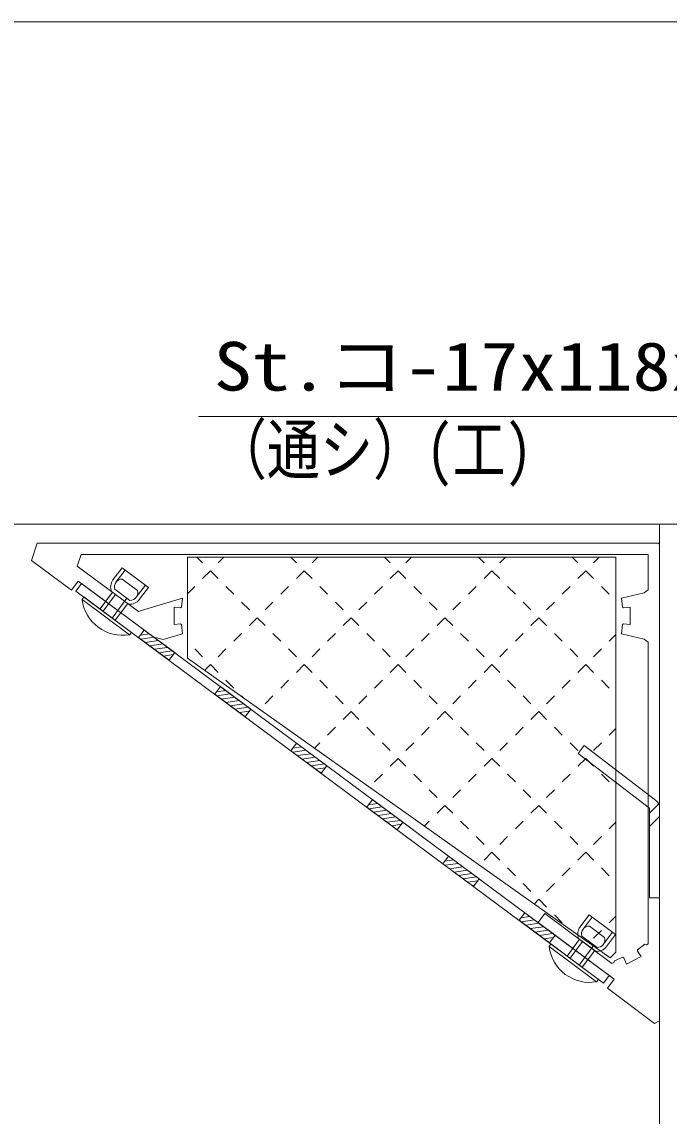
# Model space of a CAD drawing. Units: millimetres, scale not verified. Extents: x -791 to 791, y -562 to 562.
# Drawn here: x 111.3 to 213.7, y 388.8 to 562 of the extents above; entities that cross this region are included whole.
import ezdxf
from ezdxf.enums import TextEntityAlignment as Align

# ---------------------------------------------------------------- set-up
doc = ezdxf.new("R2010")
doc.units = ezdxf.units.MM
doc.header["$LTSCALE"] = 2
for name, color, linetype, lineweight in [('0-2_USERZ', 3, 'Continuous', 9), ('0-3_F-1', 7, 'Continuous', 9), ('0-4__0-0_', 7, 'Continuous', 9), ('0-7_0', 7, 'Continuous', 9), ('1-4_2-0', 4, 'Continuous', 9), ('1-5_NOTE', 3, 'Continuous', 9)]:
    doc.layers.add(name, color=color, linetype=linetype, lineweight=lineweight)
doc.styles.add('ＭＳ ゴシック', font='')
doc.styles.get('ＭＳ ゴシック').set_extended_font_data('MS Gothic')

# ---------------------------------------------------------------- blocks, each defined once
blk = doc.blocks.new('図枠')
at = {"layer": '0-3_F-1'}
blk.add_lwpolyline([(1581.2, 0), (0, 0), (0, 1124), (1581.2, 1124)], close=True, dxfattribs=at)
blk = doc.blocks.new('A$C0CB95243')
at = {"layer": '0-4__0-0_'}
for p, q in [((-0.054, 39.996), (-0.054, 129.996)), ((180.148, 39.996), (-0.054, 39.996)), ((178.948, 39.996), (510.966, 39.996))]:
    blk.add_line(p, q, dxfattribs=at)
blk = doc.blocks.new('RBET')
at = {"layer": '0-4__0-0_', "color": 3}
for p, q in [((4.557, 9.82), (7.42, 13.672)), ((5.52, 9.104), (8.383, 12.956)), ((15.767, 7.469), (7.42, 13.672)), ((12.331, 6.534), (7.516, 10.113)), ((11.941, 4.332), (14.804, 8.184)), ((12.904, 3.616), (15.767, 7.469)), ((-5.186, 3.605), (-4.66, 4.46)), ((9.763, -7.505), (-5.186, 3.605)), ((10.43, -6.755), (-4.66, 4.46)), ((0.477, 0.642), (4.414, 5.939)), ((1.44, -0.074), (5.377, 5.223)), ((9.517, 2.147), (4.127, 6.152)), ((4.33, -2.221), (8.982, 4.039)), ((9.945, 3.323), (5.13, 6.902)), ((5.293, -2.937), (9.23, 2.36)), ((9.763, -7.505), (10.43, -6.755))]:
    blk.add_line(p, q, dxfattribs=at)
for centre, radius, start, end in [((7.527, 7.613), 3.7, 143.38, 203.247), ((7.527, 7.613), 2.5, 90.25, 196.51), ((7.562, 5.145), 12.84, 186.89, 279.87), ((9.935, 5.823), 3.7, 263.513, 323.38), ((9.935, 5.823), 2.5, 270.25, 16.51)]:
    blk.add_arc(centre, radius, start, end, dxfattribs=at)
blk = doc.blocks.new('T-HANE')
at = {"layer": '0-2_USERZ', "color": 5}
for p, q in [((18.433, 122.553), (20.908, 125.028)), ((13.878, 117.997), (15.959, 120.078)), ((33.283, 117.603), (30.808, 120.078)), ((38.232, 112.653), (35.758, 115.128)), ((38.232, 112.653), (39.749, 114.17)), ((33.283, 107.703), (35.758, 110.178)), ((43.182, 107.703), (40.707, 110.178)), ((18.433, 102.754), (15.959, 105.229)), ((28.333, 102.754), (30.808, 105.229)), ((48.132, 102.754), (45.657, 105.229)), ((23.383, 97.804), (20.908, 100.279)), ((23.383, 97.804), (25.858, 100.279)), ((53.082, 97.804), (50.607, 100.279)), ((53.082, 97.804), (55.557, 100.279)), ((18.433, 92.854), (20.908, 95.329)), ((28.333, 92.854), (25.858, 95.329)), ((48.132, 92.854), (50.607, 95.329)), ((58.031, 92.854), (55.557, 95.329)), ((13.878, 88.299), (15.959, 90.379)), ((33.283, 87.904), (30.808, 90.379)), ((43.182, 87.904), (45.657, 90.379)), ((62.981, 87.904), (60.506, 90.379)), ((72.881, 87.904), (74.507, 89.531)), ((38.232, 82.955), (35.758, 85.43)), ((38.232, 82.955), (40.707, 85.43)), ((67.931, 82.955), (65.456, 85.43)), ((67.931, 82.955), (70.406, 85.43)), ((33.283, 78.005), (35.758, 80.48)), ((43.182, 78.005), (40.707, 80.48)), ((62.981, 78.005), (65.456, 80.48)), ((72.881, 78.005), (70.406, 80.48)), ((18.433, 73.055), (15.959, 75.53)), ((28.333, 73.055), (30.808, 75.53)), ((48.132, 73.055), (45.657, 75.53)), ((58.031, 73.055), (60.506, 75.53)), ((77.83, 73.055), (75.356, 75.53)), ((87.73, 73.055), (90.205, 75.53)), ((23.383, 68.106), (20.908, 70.58)), ((23.383, 68.106), (25.858, 70.58)), ((53.082, 68.106), (50.607, 70.58)), ((53.082, 68.106), (55.557, 70.58)), ((82.78, 68.106), (80.305, 70.58)), ((82.78, 68.106), (85.255, 70.58)), ((18.433, 63.156), (20.908, 65.631)), ((28.333, 63.156), (25.858, 65.631)), ((48.132, 63.156), (50.607, 65.631)), ((58.031, 63.156), (55.557, 65.631)), ((77.83, 63.156), (80.305, 65.631)), ((87.73, 63.156), (85.255, 65.631)), ((107.529, 63.156), (109.265, 64.892)), ((13.878, 58.6), (15.959, 60.681)), ((33.283, 58.206), (30.808, 60.681)), ((43.182, 58.206), (45.657, 60.681)), ((62.981, 58.206), (60.506, 60.681)), ((72.881, 58.206), (75.356, 60.681)), ((92.68, 58.206), (90.205, 60.681)), ((102.579, 58.206), (105.054, 60.681)), ((38.232, 53.256), (35.758, 55.731)), ((38.232, 53.256), (40.707, 55.731)), ((67.931, 53.256), (65.456, 55.731)), ((67.931, 53.256), (70.406, 55.731)), ((97.629, 53.256), (95.155, 55.731)), ((97.629, 53.256), (100.104, 55.731)), ((33.283, 48.307), (35.758, 50.781)), ((43.182, 48.307), (40.707, 50.781)), ((62.981, 48.307), (65.456, 50.781)), ((72.881, 48.307), (70.406, 50.781)), ((92.68, 48.307), (95.155, 50.781)), ((102.579, 48.307), (100.104, 50.781)), ((122.378, 48.307), (124.853, 50.781)), ((132.278, 48.307), (131.342, 49.242)), ((18.433, 43.357), (15.959, 45.832)), ((28.333, 43.357), (30.808, 45.832)), ((48.132, 43.357), (45.657, 45.832)), ((58.031, 43.357), (60.506, 45.832)), ((77.83, 43.357), (75.356, 45.832)), ((87.73, 43.357), (90.205, 45.832)), ((107.529, 43.357), (105.054, 45.832)), ((117.428, 43.357), (119.903, 45.832)), ((137.227, 43.357), (134.753, 45.832)), ((23.383, 38.407), (20.908, 40.882)), ((23.383, 38.407), (25.858, 40.882)), ((53.082, 38.407), (50.607, 40.882)), ((53.082, 38.407), (55.557, 40.882)), ((82.78, 38.407), (80.305, 40.882)), ((82.78, 38.407), (85.255, 40.882)), ((112.479, 38.407), (110.004, 40.882)), ((112.479, 38.407), (114.954, 40.882)), ((142.177, 38.407), (139.702, 40.882)), ((142.177, 38.407), (144.023, 40.253)), ((18.433, 33.457), (20.908, 35.932)), ((28.333, 33.457), (25.858, 35.932)), ((48.132, 33.457), (50.607, 35.932)), ((58.031, 33.457), (55.557, 35.932)), ((77.83, 33.457), (80.305, 35.932)), ((87.73, 33.457), (85.255, 35.932)), ((107.529, 33.457), (110.004, 35.932)), ((117.428, 33.457), (114.954, 35.932)), ((137.227, 33.457), (139.702, 35.932)), ((147.127, 33.457), (144.652, 35.932)), ((13.878, 28.902), (15.959, 30.982)), ((33.283, 28.508), (30.808, 30.982)), ((43.182, 28.508), (45.657, 30.982)), ((62.981, 28.508), (60.506, 30.982)), ((72.881, 28.508), (75.356, 30.982)), ((92.68, 28.508), (90.205, 30.982)), ((102.579, 28.508), (105.054, 30.982)), ((122.378, 28.508), (119.903, 30.982)), ((132.278, 28.508), (134.753, 30.982)), ((38.232, 23.558), (35.758, 26.033)), ((38.232, 23.558), (40.707, 26.033)), ((67.931, 23.558), (65.456, 26.033)), ((67.931, 23.558), (70.406, 26.033)), ((97.629, 23.558), (95.155, 26.033)), ((97.629, 23.558), (100.104, 26.033)), ((127.328, 23.558), (124.853, 26.033)), ((127.328, 23.558), (129.803, 26.033)), ((33.283, 18.608), (35.758, 21.083)), ((43.182, 18.608), (40.707, 21.083)), ((62.981, 18.608), (65.456, 21.083)), ((72.881, 18.608), (70.406, 21.083)), ((92.68, 18.608), (95.155, 21.083)), ((102.579, 18.608), (100.104, 21.083)), ((122.378, 18.608), (124.853, 21.083)), ((132.278, 18.608), (129.803, 21.083)), ((18.433, 13.658), (15.959, 16.133)), ((28.333, 13.658), (30.808, 16.133)), ((48.132, 13.658), (45.657, 16.133)), ((58.031, 13.658), (60.506, 16.133)), ((77.83, 13.658), (75.356, 16.133)), ((87.73, 13.658), (90.205, 16.133)), ((107.529, 13.658), (105.054, 16.133)), ((117.428, 13.658), (119.903, 16.133)), ((137.227, 13.658), (134.753, 16.133)), ((147.127, 13.658), (149.439, 15.971)), ((23.383, 8.709), (20.908, 11.183)), ((23.383, 8.709), (25.858, 11.183)), ((53.082, 8.709), (50.607, 11.183)), ((53.082, 8.709), (55.557, 11.183)), ((82.78, 8.709), (80.305, 11.183)), ((82.78, 8.709), (85.255, 11.183)), ((112.479, 8.709), (110.004, 11.183)), ((112.479, 8.709), (114.954, 11.183)), ((142.177, 8.709), (139.702, 11.183)), ((142.177, 8.709), (144.652, 11.183)), ((19.104, 4.429), (20.908, 6.234)), ((27.663, 4.429), (25.858, 6.234)), ((48.802, 4.429), (50.607, 6.234)), ((57.361, 4.429), (55.557, 6.234)), ((78.501, 4.429), (80.305, 6.234)), ((87.06, 4.429), (85.255, 6.234)), ((108.199, 4.429), (110.004, 6.234)), ((116.758, 4.429), (114.954, 6.234)), ((137.898, 4.429), (139.702, 6.234)), ((146.457, 4.429), (144.652, 6.234))]:
    blk.add_line(p, q, dxfattribs=at)
at = {"layer": '0-2_USERZ'}
for p, q in [((36.623, 125.178), (33.541, 124.724)), ((35.181, 126.25), (34.613, 126.166)), ((38.064, 124.107), (33.866, 123.488)), ((39.505, 123.036), (35.307, 122.417)), ((40.947, 121.964), (36.749, 121.346)), ((42.388, 120.893), (38.191, 120.274)), ((43.83, 119.822), (39.632, 119.203)), ((43.903, 118.549), (41.074, 118.132)), ((42.831, 117.107), (42.515, 117.061)), ((59.259, 108.354), (58.691, 108.271)), ((60.701, 107.283), (57.619, 106.829)), ((62.142, 106.212), (57.944, 105.593)), ((63.584, 105.141), (59.386, 104.522)), ((65.025, 104.069), (60.827, 103.451)), ((66.467, 102.998), (62.269, 102.379)), ((67.908, 101.927), (63.711, 101.308)), ((67.981, 100.654), (65.152, 100.237)), ((66.91, 99.212), (66.594, 99.165)), ((83.338, 90.459), (82.769, 90.375)), ((84.779, 89.388), (81.698, 88.934)), ((86.221, 88.317), (82.022, 87.698)), ((87.662, 87.245), (83.464, 86.627)), ((89.104, 86.174), (84.906, 85.555)), ((90.545, 85.103), (86.347, 84.484)), ((91.986, 84.031), (87.789, 83.413)), ((92.059, 82.759), (89.23, 82.342)), ((90.988, 81.317), (90.672, 81.27)), ((108.857, 71.493), (105.776, 71.039)), ((110.299, 70.421), (106.101, 69.803)), ((107.416, 72.564), (106.847, 72.48)), ((111.74, 69.35), (107.542, 68.731)), ((113.182, 68.279), (108.984, 67.66)), ((114.623, 67.207), (110.425, 66.589)), ((116.065, 66.136), (111.867, 65.518)), ((116.138, 64.863), (113.309, 64.446)), ((115.066, 63.422), (114.75, 63.375)), ((132.939, 53.602), (129.858, 53.148)), ((134.381, 52.531), (130.183, 51.912)), ((131.498, 54.674), (130.929, 54.59)), ((135.822, 51.46), (131.624, 50.841)), ((137.264, 50.389), (133.066, 49.77)), ((138.705, 49.317), (134.507, 48.699)), ((140.146, 48.246), (135.949, 47.627)), ((140.219, 46.973), (137.39, 46.556)), ((139.148, 45.531), (138.832, 45.485)), ((157.014, 35.703), (153.933, 35.248)), ((155.573, 36.774), (155.004, 36.69)), ((158.455, 34.631), (154.257, 34.013)), ((159.897, 33.56), (155.699, 32.941)), ((161.338, 32.489), (157.14, 31.87)), ((162.78, 31.417), (158.582, 30.799)), ((164.221, 30.346), (160.024, 29.727)), ((164.294, 29.073), (161.465, 28.656)), ((163.223, 27.631), (162.907, 27.585))]:
    blk.add_line(p, q, dxfattribs=at)
at = {"layer": '0-2_USERZ', "color": 5}
blk.add_lwpolyline([(13.878, 129.442), (15.674, 131.237), (149.439, 36.413), (149.439, 4.429), (13.878, 4.429)], close=True, dxfattribs=at)
at = {"layer": '0-2_USERZ'}
for points in [[(44.486, 119.334), (34.855, 126.492), (33.065, 124.084), (42.697, 116.926)], [(44.486, 119.334), (34.855, 126.492), (33.065, 124.084), (42.697, 116.926)], [(68.565, 101.439), (58.933, 108.597), (57.143, 106.188), (66.775, 99.031)], [(68.565, 101.439), (58.933, 108.597), (57.143, 106.188), (66.775, 99.031)], [(92.643, 83.544), (83.012, 90.702), (81.222, 88.293), (90.853, 81.136)], [(92.643, 83.544), (83.012, 90.702), (81.222, 88.293), (90.853, 81.136)], [(116.721, 65.648), (107.09, 72.806), (105.3, 70.398), (114.931, 63.24)], [(116.721, 65.648), (107.09, 72.806), (105.3, 70.398), (114.931, 63.24)], [(140.803, 47.758), (131.172, 54.916), (129.382, 52.508), (139.013, 45.35)], [(140.803, 47.758), (131.172, 54.916), (129.382, 52.508), (139.013, 45.35)], [(164.878, 29.858), (155.246, 37.016), (153.456, 34.608), (163.088, 27.45)], [(164.878, 29.858), (155.246, 37.016), (153.456, 34.608), (163.088, 27.45)]]:
    blk.add_lwpolyline(points, close=True, dxfattribs=at)
at = {"layer": '0-7_0'}
for points in [[(11.409, 20.454), (9.339, 20.264), (9.339, 25.736), (11.409, 25.546), (11.775, 25.757), (12.078, 28.655), (4.879, 30.298), (3.6, 31.258), (3.6, 126.724), (4.15, 127.095), (4.641, 126.915), (7, 128.626), (7, 129.049), (5.8, 130.746), (10.487, 133.244), (11.33, 131.238), (11.689, 131.031), (14.323, 132.108), (14.464, 132.709), (15.095, 132.954), (36.316, 117.183), (38.464, 120.072), (14.385, 137.967), (16.533, 140.857), (1.597, 151.957), (0, 151.155), (0, 0.4), (0.4, 0), (196.992, 0), (198.782, 5.408), (186.103, 14.831), (183.956, 11.941), (160.103, 29.669), (157.137, 30.474), (150.962, 28.637), (151.262, 25.736), (151.591, 25.546), (153.661, 25.736), (153.661, 20.264), (151.591, 20.454)], [(151.591, 20.454), (151.262, 20.264), (150.962, 17.363), (163.314, 21.086), (164.878, 21.635), (184.293, 7.205), (183.1, 3.6), (3.6, 3.6), (3.6, 14.742), (4.879, 15.702), (12.078, 17.345), (11.775, 20.243), (11.409, 20.454)]]:
    blk.add_lwpolyline(points, dxfattribs=at)
blk.add_lwpolyline([(184.718, 15.113), (182.929, 12.705), (15.991, 136.774), (17.78, 139.182)], close=True, dxfattribs=at)
at = {"layer": '1-4_2-0'}
blk.add_lwpolyline([(13.878, 129.442), (15.674, 131.237), (149.439, 36.413), (149.439, 4.429), (13.878, 4.429)], close=True, dxfattribs=at)
at = {"layer": '0-2_USERZ', "rotation": 180}
for p in [(29.758, 131.277), (177.555, 21.432)]:
    blk.add_blockref('RBET', p, dxfattribs=at)

msp = doc.modelspace()

# ---------------------------------------------------------------- linework, layer by layer
at = {"layer": '0-2_USERZ'}
for p, q in [((60.996, 482.515), (212.227, 482.515)), ((210.627, 436.785), (212.078, 438.237)), ((210.627, 434.662), (212.227, 436.262))]:
    msp.add_line(p, q, dxfattribs=at)
for points in [[(210.627, 423.37), (210.627, 437.579), (199.334, 446.202), (200.305, 447.474), (211.598, 438.85)], [(212.227, 437.579), (212.227, 423.37), (210.627, 423.37)]]:
    msp.add_lwpolyline(points, dxfattribs=at)
msp.add_arc((210.627, 437.579), 1.6, 360, 52.63333, dxfattribs=at)
at = {"layer": '1-5_NOTE'}
for points in [[(139.259, 499.573), (229.425, 499.573), (253.247, 444.159)], [(139.259, 499.573), (229.425, 499.573), (272.196, 443.661)]]:
    msp.add_lwpolyline(points, dxfattribs=at)

# ---------------------------------------------------------------- block references
at = {"layer": '0-2_USERZ'}
msp.add_blockref('図枠', (-790.6, -562), dxfattribs=at)
at = {"layer": '0-2_USERZ', "xscale": 0.5, "yscale": 0.5}
for name, p, rotation in [('A$C0CB95243', (192.229, 482.488), 270), ('T-HANE', (212.227, 479.49), 180)]:
    msp.add_blockref(name, p, dxfattribs=dict(at, rotation=rotation))

# ---------------------------------------------------------------- texts
at = {"layer": '0-2_USERZ', "style": 'ＭＳ ゴシック'}
for s, width, p in [('St.コ-17x118x1.6t', 1.15, (141.681, 501.348)), ('（通シ）(工)', 0.8, (141.681, 488.18))]:
    msp.add_text(s, height=7.697, dxfattribs=dict(at, width=width)).set_placement(p, align=Align.BOTTOM_LEFT)

doc.saveas('drawing.dxf')
